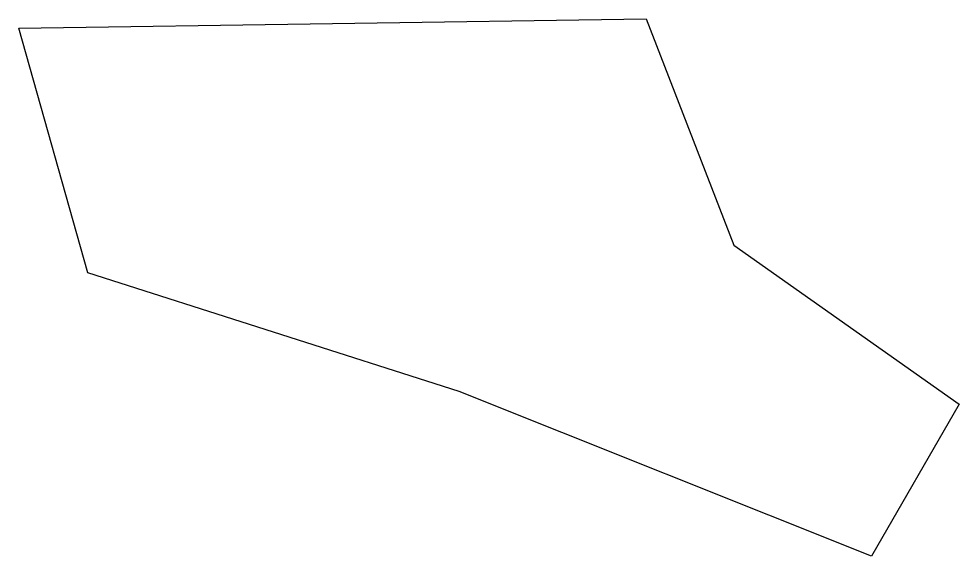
# Model space of a CAD drawing. Header units: millimetres. Extents: x 52 to 154, y -119 to -61.
import ezdxf

# ---------------------------------------------------------------- set-up
doc = ezdxf.new("R2010")
doc.units = ezdxf.units.MM

msp = doc.modelspace()

# ---------------------------------------------------------------- linework, layer by layer
for p, q in [((52, -61.75), (120, -60.73)), ((120, -60.73), (129.5, -85.23)), ((59.5, -88.25), (52, -61.75)), ((129.5, -85.23), (153.94, -102.47)), ((99.74, -101.08), (59.5, -88.25)), ((144.44, -118.93), (99.74, -101.08)), ((153.94, -102.47), (144.44, -118.93))]:
    msp.add_line(p, q)

doc.saveas('drawing.dxf')
